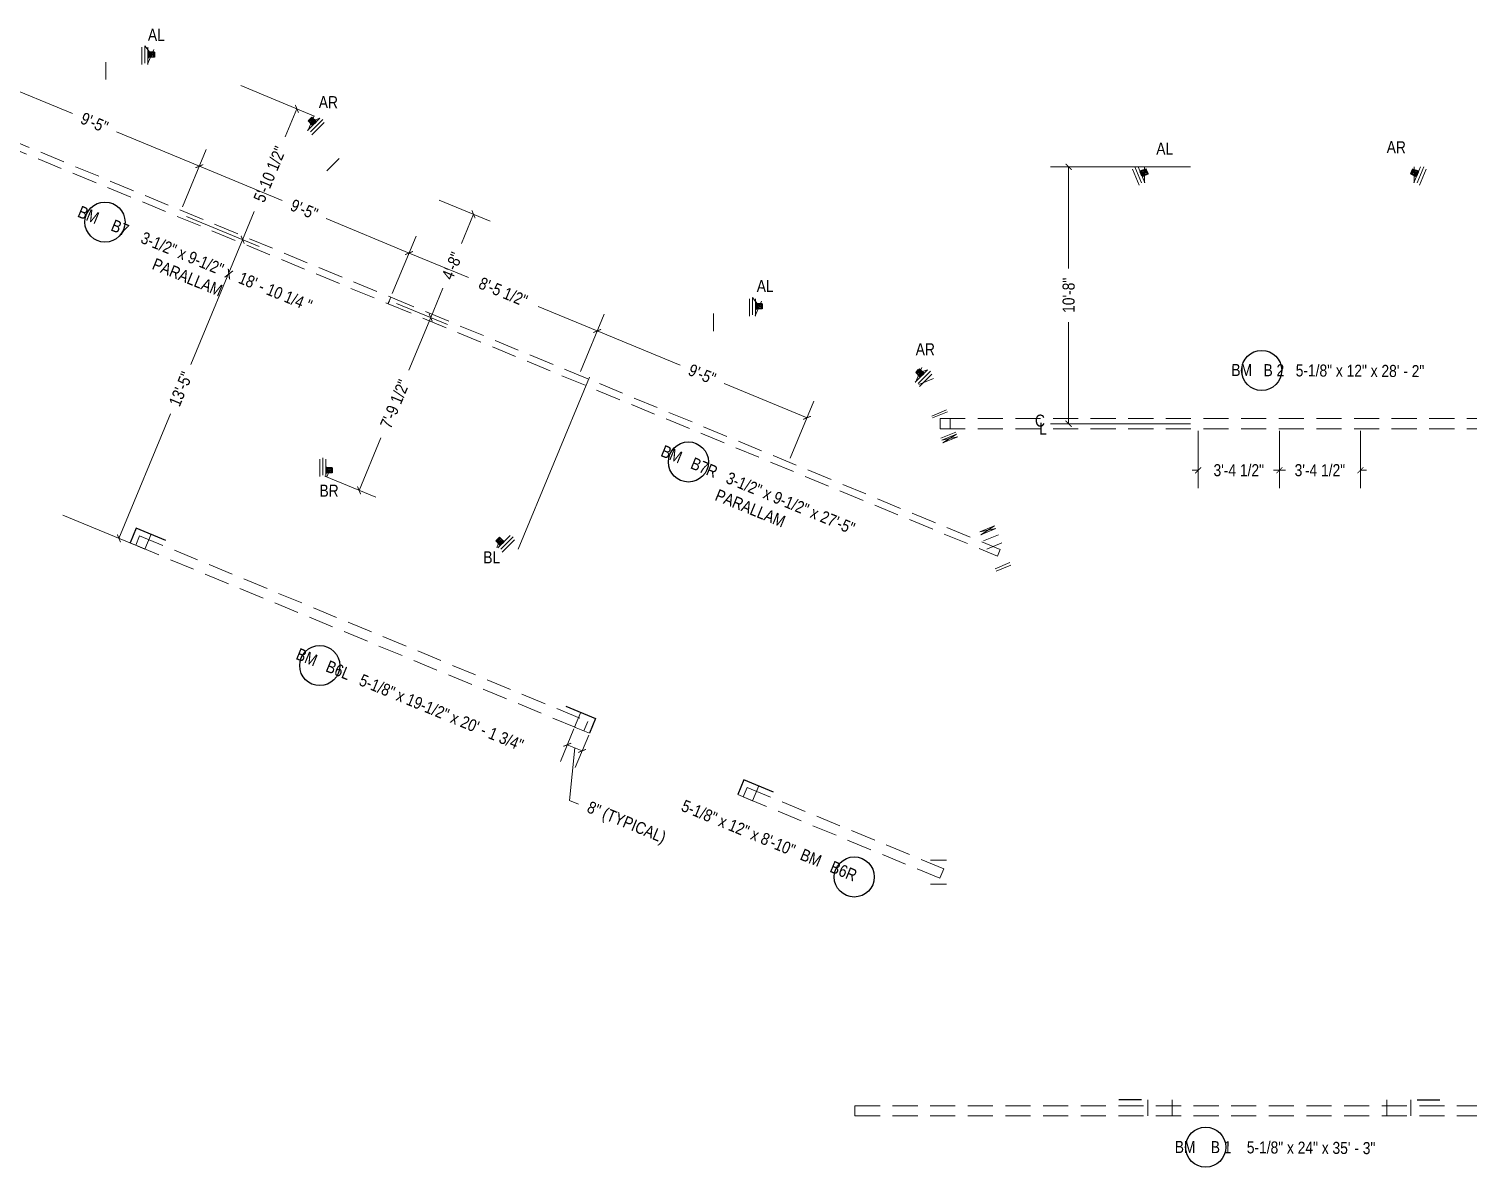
# Model space of a CAD drawing. Header units: inches. Extents: x 23376 to 25615, y 13281 to 14143.
# Drawn here: x 24205 to 24922, y 13281 to 13849 of the extents above; entities that cross this region are included whole.
import ezdxf

# ---------------------------------------------------------------- set-up
doc = ezdxf.new("R2010")
doc.units = ezdxf.units.IN
doc.header["$MEASUREMENT"] = 0
doc.linetypes.add('HIDDEN', pattern=[0.375, 0.25, -0.125])
for name, color, linetype, lineweight in [('BEAM SEAT', 7, 'Continuous', 20), ('BEAMS TEXT', 3, 'Continuous', 20), ('FLOOR BEAMS', 3, 'HIDDEN', 20), ('FOUNDATION', 7, 'Continuous', 30), ('STEEL', 5, 'Continuous', 20)]:
    doc.layers.add(name, color=color, linetype=linetype, lineweight=lineweight)
doc.layers.add('DIMENSIONS', color=3, linetype='Continuous')
doc.layers.add('DIMENSIONS @ 1', color=3, linetype='Continuous')
doc.styles.add('ARCHENTLTD', font='technical.ttf', dxfattribs={"height": 6})
doc.dimstyles.new('ARCHENTLTD', dxfattribs={"dimscale": 0.05, "dimtxt": 6, "dimasz": 3, "dimexe": 9, "dimexo": 1, "dimgap": 2.5, "dimtad": 0, "dimdec": 1, "dimzin": 1, "dimdsep": 46, "dimlunit": 4, "dimtxsty": 'ARCHENTLTD', "dimblk": 'ARCHTICK', "dimcen": 6, "dimclrd": 256, "dimclre": 256, "dimclrt": 256, "dimazin": 0, "dimtol": 1, "dimtfac": 1, "dimtdec": 1, "dimtofl": 0, "dimtmove": 1, "dimatfit": 3, "dimldrblk": 'ARCHTICK', "dimfxl": 1, "dimfrac": 2, "dimtolj": 1, "dimtzin": 0, "dimlwd": 9, "dimlwe": 9, "dimarcsym": 0})

# ---------------------------------------------------------------- blocks, each defined once
blk = doc.blocks.new('_ArchTick')
at = {"color": 0, "linetype": 'ByBlock', "const_width": 0.15}
blk.add_lwpolyline([(-0.5, -0.5), (0.5, 0.5)], dxfattribs=at)
blk = doc.blocks.new('*D17')
at = {"layer": 'DIMENSIONS', "lineweight": 9}
for p, q in [((24476.14, 13499.53), (24469.43, 13483.32)), ((24483.53, 13496.47), (24476.82, 13480.26)), ((24472.87, 13491.64), (24480.26, 13488.58)), ((24476.57, 13490.11), (24473.91, 13463.92)), ((24473.91, 13463.92), (24478.53, 13462.01))]:
    blk.add_line(p, q, dxfattribs=at)
at = {"layer": 'DIMENSIONS', "lineweight": 9, "xscale": 3, "yscale": 3, "zscale": 3}
for p, rotation in [((24472.87, 13491.64), 157.5000000000146), ((24480.26, 13488.58), 337.5000000000146)]:
    blk.add_blockref('_ArchTick', p, dxfattribs=dict(at, rotation=rotation))
at = {"layer": 'DIMENSIONS', "lineweight": 9, "insert": (24502.13, 13452.23), "char_height": 6, "attachment_point": 5, "rotation": 337.5, "style": 'ARCHENTLTD'}
blk.add_mtext('\\A1;8" (TYPICAL)', dxfattribs=at)
blk = doc.blocks.new('*D19')
at = {"layer": 'DIMENSIONS', "lineweight": 9}
for p, q in [((24827.73, 13648.11), (24827.73, 13619.45)), ((24868.1, 13648.11), (24868.1, 13619.45)), ((24827.73, 13628.45), (24824.73, 13628.45)), ((24868.1, 13628.45), (24871.1, 13628.45))]:
    blk.add_line(p, q, dxfattribs=at)
at = {"layer": 'DIMENSIONS', "lineweight": 9, "xscale": 3, "yscale": 3, "zscale": 3}
blk.add_blockref('_ArchTick', (24827.73, 13628.45), dxfattribs=at)
at = {"layer": 'DIMENSIONS', "lineweight": 9, "xscale": 3, "yscale": 3, "zscale": 3, "rotation": 180}
blk.add_blockref('_ArchTick', (24868.1, 13628.45), dxfattribs=at)
at = {"layer": 'DIMENSIONS', "lineweight": 9, "insert": (24847.91, 13628.45), "char_height": 6, "attachment_point": 5, "style": 'ARCHENTLTD'}
blk.add_mtext('\\A1;3\'-4 1/2"', dxfattribs=at)
blk = doc.blocks.new('*D20')
at = {"layer": 'DIMENSIONS', "lineweight": 9}
for p, q in [((24787.26, 13648.11), (24787.26, 13619.45)), ((24827.73, 13648.11), (24827.73, 13619.45)), ((24787.26, 13628.45), (24784.26, 13628.45)), ((24827.73, 13628.45), (24830.73, 13628.45))]:
    blk.add_line(p, q, dxfattribs=at)
at = {"layer": 'DIMENSIONS', "lineweight": 9, "xscale": 3, "yscale": 3, "zscale": 3}
blk.add_blockref('_ArchTick', (24787.26, 13628.45), dxfattribs=at)
at = {"layer": 'DIMENSIONS', "lineweight": 9, "xscale": 3, "yscale": 3, "zscale": 3, "rotation": 180}
blk.add_blockref('_ArchTick', (24827.73, 13628.45), dxfattribs=at)
at = {"layer": 'DIMENSIONS', "lineweight": 9, "insert": (24807.49, 13628.45), "char_height": 6, "attachment_point": 5, "style": 'ARCHENTLTD'}
blk.add_mtext('\\A1;3\'-4 1/2"', dxfattribs=at)
blk = doc.blocks.new('*D21')
at = {"layer": 'DIMENSIONS', "lineweight": 9}
for p, q in [((24783.51, 13779.66), (24713.72, 13779.66)), ((24722.72, 13779.66), (24722.72, 13729.1)), ((24722.72, 13651.67), (24722.72, 13702.23)), ((24783.51, 13651.67), (24713.72, 13651.67))]:
    blk.add_line(p, q, dxfattribs=at)
at = {"layer": 'DIMENSIONS', "lineweight": 9, "xscale": 3, "yscale": 3, "zscale": 3}
for p, rotation in [((24722.72, 13779.66), 90), ((24722.72, 13651.67), 270)]:
    blk.add_blockref('_ArchTick', p, dxfattribs=dict(at, rotation=rotation))
at = {"layer": 'DIMENSIONS', "lineweight": 9, "insert": (24722.72, 13715.66), "char_height": 6, "attachment_point": 5, "rotation": 90, "style": 'ARCHENTLTD'}
blk.add_mtext('\\A1;10\'-8"', dxfattribs=at)
blk = doc.blocks.new('*D34')
at = {"layer": 'DIMENSIONS', "lineweight": 9}
for p, q in [((24387.7, 13711.65), (24413.12, 13701.12)), ((24404.8, 13704.57), (24393.97, 13678.41)), ((24369.12, 13618.42), (24379.95, 13644.57)), ((24352.01, 13625.5), (24377.43, 13614.97))]:
    blk.add_line(p, q, dxfattribs=at)
at = {"layer": 'DIMENSIONS', "lineweight": 9, "xscale": 3, "yscale": 3, "zscale": 3}
for p, rotation in [((24404.8, 13704.57), 67.50000000000009), ((24369.12, 13618.42), 247.5000000000001)]:
    blk.add_blockref('_ArchTick', p, dxfattribs=dict(at, rotation=rotation))
at = {"layer": 'DIMENSIONS', "lineweight": 9, "insert": (24386.96, 13661.49), "char_height": 6, "attachment_point": 5, "rotation": 67.5, "style": 'ARCHENTLTD'}
blk.add_mtext('\\A1;7\'-9 1/2"', dxfattribs=at)
blk = doc.blocks.new('*D35')
at = {"layer": 'DIMENSIONS', "lineweight": 9}
for p, q in [((24409.03, 13763.16), (24434.45, 13752.63)), ((24426.14, 13756.07), (24420.07, 13741.43)), ((24404.8, 13704.57), (24410.87, 13719.21)), ((24387.7, 13711.65), (24413.12, 13701.12))]:
    blk.add_line(p, q, dxfattribs=at)
at = {"layer": 'DIMENSIONS', "lineweight": 9, "xscale": 3, "yscale": 3, "zscale": 3}
for p, rotation in [((24426.14, 13756.07), 67.49999999999785), ((24404.8, 13704.57), 247.4999999999978)]:
    blk.add_blockref('_ArchTick', p, dxfattribs=dict(at, rotation=rotation))
at = {"layer": 'DIMENSIONS', "lineweight": 9, "insert": (24415.47, 13730.32), "char_height": 6, "attachment_point": 5, "rotation": 67.5, "style": 'ARCHENTLTD'}
blk.add_mtext('\\A1;4\'-8"', dxfattribs=at)
blk = doc.blocks.new('*D36')
at = {"layer": 'DIMENSIONS', "lineweight": 9}
for p, q in [((24283.18, 13754.95), (24319.4, 13739.94)), ((24311.09, 13743.38), (24285.35, 13681.24)), ((24249.43, 13594.52), (24275.17, 13656.66)), ((24221.52, 13606.08), (24257.74, 13591.07))]:
    blk.add_line(p, q, dxfattribs=at)
at = {"layer": 'DIMENSIONS', "lineweight": 9, "xscale": 3, "yscale": 3, "zscale": 3}
for p, rotation in [((24311.09, 13743.38), 67.5000000000004), ((24249.43, 13594.52), 247.5000000000005)]:
    blk.add_blockref('_ArchTick', p, dxfattribs=dict(at, rotation=rotation))
at = {"layer": 'DIMENSIONS', "lineweight": 9, "insert": (24280.26, 13668.95), "char_height": 6, "attachment_point": 5, "rotation": 67.5, "style": 'ARCHENTLTD'}
blk.add_mtext('\\A1;13\'-5"', dxfattribs=at)
blk = doc.blocks.new('*D37')
at = {"layer": 'DIMENSIONS', "lineweight": 9}
for p, q in [((24310.21, 13820.2), (24346.43, 13805.2)), ((24338.12, 13808.64), (24332.31, 13794.61)), ((24283.18, 13754.95), (24319.4, 13739.94)), ((24311.09, 13743.38), (24316.9, 13757.41))]:
    blk.add_line(p, q, dxfattribs=at)
at = {"layer": 'DIMENSIONS', "lineweight": 9, "xscale": 3, "yscale": 3, "zscale": 3}
for p, rotation in [((24338.12, 13808.64), 67.49999999999899), ((24311.09, 13743.38), 247.499999999999)]:
    blk.add_blockref('_ArchTick', p, dxfattribs=dict(at, rotation=rotation))
at = {"layer": 'DIMENSIONS', "lineweight": 9, "insert": (24324.6, 13776.01), "char_height": 6, "attachment_point": 5, "rotation": 67.5, "style": 'ARCHENTLTD'}
blk.add_mtext('\\A1;5\'-10 1/2"', dxfattribs=at)
blk = doc.blocks.new('*D40')
at = {"layer": 'DIMENSIONS', "lineweight": 9}
for p, q in [((24176.63, 13803.14), (24188.44, 13831.65)), ((24185, 13823.34), (24226.31, 13806.22)), ((24289.52, 13780.04), (24248.2, 13797.16)), ((24281.15, 13759.84), (24292.96, 13788.36))]:
    blk.add_line(p, q, dxfattribs=at)
at = {"layer": 'DIMENSIONS', "lineweight": 9, "xscale": 3, "yscale": 3, "zscale": 3}
for p, rotation in [((24185, 13823.34), 157.4999999999799), ((24289.52, 13780.04), 337.4999999999798)]:
    blk.add_blockref('_ArchTick', p, dxfattribs=dict(at, rotation=rotation))
at = {"layer": 'DIMENSIONS', "lineweight": 9, "insert": (24237.26, 13801.69), "char_height": 6, "attachment_point": 5, "rotation": 337.5, "style": 'ARCHENTLTD'}
blk.add_mtext('\\A1;9\'-5"', dxfattribs=at)
blk = doc.blocks.new('*D41')
at = {"layer": 'DIMENSIONS', "lineweight": 9}
for p, q in [((24281.15, 13759.84), (24292.96, 13788.36)), ((24289.52, 13780.04), (24330.83, 13762.93)), ((24394.04, 13736.75), (24352.72, 13753.87)), ((24385.67, 13716.55), (24397.48, 13745.07))]:
    blk.add_line(p, q, dxfattribs=at)
at = {"layer": 'DIMENSIONS', "lineweight": 9, "xscale": 3, "yscale": 3, "zscale": 3}
for p, rotation in [((24289.52, 13780.04), 157.4999999999799), ((24394.04, 13736.75), 337.4999999999798)]:
    blk.add_blockref('_ArchTick', p, dxfattribs=dict(at, rotation=rotation))
at = {"layer": 'DIMENSIONS', "lineweight": 9, "insert": (24341.78, 13758.4), "char_height": 6, "attachment_point": 5, "rotation": 337.5, "style": 'ARCHENTLTD'}
blk.add_mtext('\\A1;9\'-5"', dxfattribs=at)
blk = doc.blocks.new('*D42')
at = {"layer": 'DIMENSIONS', "lineweight": 9}
for p, q in [((24385.67, 13716.55), (24397.48, 13745.07)), ((24394.04, 13736.75), (24423.57, 13724.52)), ((24487.81, 13697.91), (24458.28, 13710.14)), ((24479.44, 13677.71), (24491.26, 13706.22))]:
    blk.add_line(p, q, dxfattribs=at)
at = {"layer": 'DIMENSIONS', "lineweight": 9, "xscale": 3, "yscale": 3, "zscale": 3}
for p, rotation in [((24394.04, 13736.75), 157.4999999999799), ((24487.81, 13697.91), 337.4999999999798)]:
    blk.add_blockref('_ArchTick', p, dxfattribs=dict(at, rotation=rotation))
at = {"layer": 'DIMENSIONS', "lineweight": 9, "insert": (24440.92, 13717.33), "char_height": 6, "attachment_point": 5, "rotation": 337.5, "style": 'ARCHENTLTD'}
blk.add_mtext('\\A1;8\'-5 1/2"', dxfattribs=at)
blk = doc.blocks.new('*D43')
at = {"layer": 'DIMENSIONS', "lineweight": 9}
for p, q in [((24479.44, 13677.71), (24491.26, 13706.22)), ((24487.81, 13697.91), (24529.13, 13680.79)), ((24592.33, 13654.61), (24551.01, 13671.73)), ((24583.96, 13634.41), (24595.78, 13662.93))]:
    blk.add_line(p, q, dxfattribs=at)
at = {"layer": 'DIMENSIONS', "lineweight": 9, "xscale": 3, "yscale": 3, "zscale": 3}
for p, rotation in [((24487.81, 13697.91), 157.4999999999799), ((24592.33, 13654.61), 337.4999999999798)]:
    blk.add_blockref('_ArchTick', p, dxfattribs=dict(at, rotation=rotation))
at = {"layer": 'DIMENSIONS', "lineweight": 9, "insert": (24540.07, 13676.26), "char_height": 6, "attachment_point": 5, "rotation": 337.5, "style": 'ARCHENTLTD'}
blk.add_mtext('\\A1;9\'-5"', dxfattribs=at)

msp = doc.modelspace()

# ---------------------------------------------------------------- linework, layer by layer
for p, q in [((24267.14, 13836.9), (24264.48, 13837.06)), ((24263.92, 13836.81), (24263.92, 13834.56)), ((24264.05, 13836.81), (24263.92, 13836.81)), ((24264.05, 13836.6), (24264.05, 13836.81)), ((24264.06, 13836.6), (24264.06, 13834.65)), ((24264.2, 13834.65), (24264.06, 13834.65)), ((24264.33, 13834.4), (24264.09, 13834.4)), ((24264.28, 13834.54), (24264.17, 13834.54)), ((24264.19, 13836.64), (24264.19, 13834.65)), ((24264.27, 13834.54), (24267.14, 13834.54)), ((24267.14, 13834.4), (24264.29, 13834.23)), ((24264.33, 13836.91), (24267.14, 13836.91)), ((24264.33, 13836.74), (24267.14, 13836.74)), ((24264.33, 13836.35), (24264.33, 13836.62)), ((24264.33, 13834.78), (24264.33, 13836.36)), ((24264.33, 13834.61), (24264.33, 13834.8)), ((24267.14, 13834.4), (24264.33, 13834.4)), ((24264.34, 13836.64), (24264.34, 13836.75)), ((24264.34, 13834.61), (24264.34, 13834.55)), ((24264.46, 13836.43), (24264.46, 13834.82)), ((24264.93, 13836.44), (24264.93, 13834.82)), ((24266.48, 13836.43), (24266.48, 13834.82)), ((24266.95, 13836.44), (24266.95, 13834.82)), ((24267.14, 13836.91), (24267.14, 13836.52)), ((24267.14, 13836.57), (24267.14, 13834.69)), ((24267.14, 13836.36), (24267.14, 13834.95)), ((24267.14, 13834.79), (24267.14, 13834.4)), ((24343.77, 13802.64), (24344.04, 13802.92)), ((24343.77, 13802.65), (24345.53, 13800.66)), ((24345.75, 13800.66), (24343.77, 13802.64)), ((24345.87, 13800.78), (24343.88, 13802.76)), ((24344.01, 13802.88), (24345.33, 13804.21)), ((24344.15, 13803.03), (24345.15, 13804.03)), ((24344.23, 13802.84), (24345.37, 13803.99)), ((24344.56, 13802.52), (24345.7, 13803.65)), ((24345.27, 13804.14), (24345.54, 13804.42)), ((24347.46, 13802.29), (24345.44, 13804.32)), ((24345.54, 13804.42), (24347.52, 13802.44)), ((24345.54, 13804.41), (24347.67, 13802.53)), ((24345.66, 13801.41), (24346.8, 13802.55)), ((24346, 13801.08), (24347.14, 13802.22)), ((24346.04, 13800.75), (24347.45, 13802.16)), ((24346.11, 13800.44), (24347.7, 13802.03)), ((24347.26, 13802.17), (24346.14, 13801.05)), ((24346.17, 13800.69), (24347.54, 13802.06)), ((24347.37, 13802.28), (24347.24, 13802.15)), ((24347.37, 13802.29), (24347.41, 13802.33)), ((24347.45, 13802.16), (24347.54, 13802.07)), ((24347.46, 13802.29), (24347.54, 13802.22)), ((24347.52, 13802.43), (24347.69, 13802.27)), ((24345.93, 13800.86), (24345.86, 13800.78)), ((24346.15, 13801.06), (24345.95, 13800.86)), ((24346.16, 13800.68), (24346.01, 13800.53)), ((24346.01, 13800.53), (24346.11, 13800.44)), ((24759.25, 13775.14), (24758.38, 13777.22)), ((24758.71, 13777.53), (24758.48, 13777.44)), ((24758.67, 13777.25), (24758.55, 13777.19)), ((24759.29, 13775.39), (24758.55, 13777.19)), ((24761.3, 13778.59), (24758.61, 13777.67)), ((24758.71, 13777.37), (24758.61, 13777.33)), ((24759.44, 13775.4), (24758.67, 13777.25)), ((24761.3, 13778.6), (24758.71, 13777.53)), ((24758.71, 13777.37), (24761.35, 13778.47)), ((24758.8, 13777.33), (24758.77, 13777.39)), ((24758.79, 13777.33), (24758.86, 13777.16)), ((24758.85, 13777.18), (24759.46, 13775.72)), ((24759.6, 13775.69), (24758.98, 13777.18)), ((24759.37, 13775.19), (24759.25, 13775.14)), ((24759.29, 13775.39), (24759.37, 13775.19)), ((24760.04, 13775.87), (24759.42, 13777.36)), ((24759.45, 13775.73), (24759.56, 13775.47)), ((24759.57, 13775.46), (24759.61, 13775.36)), ((24759.6, 13775.36), (24762.2, 13776.43)), ((24759.67, 13775.21), (24762.26, 13776.28)), ((24762.26, 13776.29), (24759.87, 13775.12)), ((24761.47, 13776.47), (24760.86, 13777.96)), ((24761.91, 13776.64), (24761.29, 13778.14)), ((24761.45, 13778.24), (24761.3, 13778.6)), ((24762.13, 13776.59), (24761.41, 13778.33)), ((24762.05, 13776.78), (24761.51, 13778.09)), ((24762.26, 13776.28), (24762.11, 13776.64)), ((24893.2, 13776.28), (24893.35, 13776.64)), ((24893.2, 13776.29), (24895.59, 13775.12)), ((24895.79, 13775.21), (24893.2, 13776.28)), ((24895.85, 13775.36), (24893.26, 13776.43)), ((24893.33, 13776.59), (24894.05, 13778.33)), ((24893.41, 13776.78), (24893.95, 13778.09)), ((24893.55, 13776.64), (24894.17, 13778.14)), ((24893.99, 13776.47), (24894.6, 13777.96)), ((24894.01, 13778.24), (24894.16, 13778.6)), ((24896.75, 13777.37), (24894.11, 13778.47)), ((24894.16, 13778.6), (24896.75, 13777.53)), ((24894.16, 13778.59), (24896.85, 13777.67)), ((24895.42, 13775.87), (24896.04, 13777.36)), ((24895.89, 13775.46), (24895.85, 13775.36)), ((24895.86, 13775.69), (24896.47, 13777.18)), ((24896.01, 13775.73), (24895.9, 13775.47)), ((24896.61, 13777.18), (24896, 13775.72)), ((24896.02, 13775.4), (24896.79, 13777.25)), ((24896.17, 13775.39), (24896.08, 13775.19)), ((24896.08, 13775.19), (24896.21, 13775.14)), ((24896.17, 13775.39), (24896.91, 13777.19)), ((24896.21, 13775.14), (24897.07, 13777.22)), ((24896.67, 13777.33), (24896.6, 13777.16)), ((24896.66, 13777.33), (24896.69, 13777.39)), ((24896.75, 13777.53), (24896.97, 13777.44)), ((24896.75, 13777.37), (24896.85, 13777.33)), ((24896.78, 13777.25), (24896.91, 13777.19)), ((24566.73, 13711.38), (24566.73, 13709.13)), ((24566.87, 13711.38), (24566.73, 13711.38)), ((24566.87, 13711.17), (24566.87, 13711.38)), ((24566.87, 13711.17), (24566.87, 13709.22)), ((24567.01, 13709.21), (24566.87, 13709.21)), ((24567.15, 13708.97), (24566.91, 13708.97)), ((24567.09, 13709.11), (24566.98, 13709.11)), ((24567.01, 13711.21), (24567.01, 13709.21)), ((24567.09, 13709.11), (24569.95, 13709.11)), ((24569.95, 13708.97), (24567.11, 13708.8)), ((24567.15, 13711.48), (24569.95, 13711.48)), ((24567.15, 13711.31), (24569.95, 13711.31)), ((24567.15, 13710.92), (24567.15, 13711.19)), ((24567.15, 13709.35), (24567.15, 13710.93)), ((24567.15, 13709.18), (24567.15, 13709.37)), ((24569.95, 13708.97), (24567.15, 13708.97)), ((24567.16, 13711.21), (24567.16, 13711.32)), ((24567.16, 13709.18), (24567.16, 13709.12)), ((24567.27, 13711), (24567.27, 13709.39)), ((24569.95, 13711.47), (24567.3, 13711.63)), ((24567.74, 13711.01), (24567.74, 13709.39)), ((24569.3, 13711), (24569.3, 13709.39)), ((24569.77, 13711.01), (24569.77, 13709.39)), ((24569.95, 13711.48), (24569.95, 13711.09)), ((24569.95, 13711.14), (24569.95, 13709.26)), ((24569.95, 13710.93), (24569.95, 13709.52)), ((24569.95, 13709.36), (24569.95, 13708.97)), ((24646.58, 13677.21), (24646.86, 13677.49)), ((24646.58, 13677.22), (24648.35, 13675.23)), ((24648.56, 13675.23), (24646.58, 13677.21)), ((24648.68, 13675.35), (24646.7, 13677.33)), ((24646.82, 13677.45), (24648.15, 13678.78)), ((24646.97, 13677.6), (24647.96, 13678.6)), ((24647.04, 13677.41), (24648.19, 13678.56)), ((24647.38, 13677.09), (24648.52, 13678.22)), ((24648.08, 13678.71), (24648.36, 13678.99)), ((24650.28, 13676.86), (24648.25, 13678.89)), ((24648.35, 13678.98), (24650.49, 13677.1)), ((24648.36, 13678.99), (24650.34, 13677.01)), ((24648.47, 13675.98), (24649.62, 13677.12)), ((24648.75, 13675.43), (24648.67, 13675.35)), ((24648.96, 13675.63), (24648.76, 13675.43)), ((24648.81, 13675.65), (24649.95, 13676.79)), ((24648.98, 13675.25), (24648.83, 13675.1)), ((24648.83, 13675.1), (24648.92, 13675.01)), ((24648.85, 13675.32), (24650.26, 13676.73)), ((24648.93, 13675.01), (24650.52, 13676.6)), ((24650.07, 13676.74), (24648.95, 13675.62)), ((24648.98, 13675.26), (24650.36, 13676.63)), ((24650.19, 13676.85), (24650.06, 13676.72)), ((24650.18, 13676.86), (24650.23, 13676.9)), ((24650.26, 13676.73), (24650.36, 13676.64)), ((24650.28, 13676.86), (24650.35, 13676.79)), ((24650.34, 13677), (24650.51, 13676.84)), ((24352.51, 13629.53), (24352.51, 13627.28)), ((24352.65, 13629.53), (24352.52, 13629.53)), ((24352.65, 13629.32), (24352.65, 13629.53)), ((24352.65, 13629.31), (24352.65, 13627.36)), ((24352.79, 13629.36), (24352.79, 13627.36)), ((24352.93, 13629.63), (24355.73, 13629.63)), ((24352.93, 13629.46), (24355.74, 13629.46)), ((24352.93, 13629.06), (24352.93, 13629.34)), ((24352.93, 13627.49), (24352.93, 13629.07)), ((24352.94, 13629.36), (24352.94, 13629.47)), ((24353.05, 13629.15), (24353.05, 13627.54)), ((24355.74, 13629.62), (24353.08, 13629.78)), ((24353.52, 13629.16), (24353.52, 13627.54)), ((24355.08, 13629.15), (24355.08, 13627.54)), ((24355.55, 13629.16), (24355.55, 13627.54)), ((24355.73, 13629.63), (24355.73, 13629.24)), ((24355.73, 13629.08), (24355.73, 13627.67)), ((24355.74, 13629.29), (24355.74, 13627.41)), ((24352.79, 13627.36), (24352.65, 13627.36)), ((24352.93, 13627.12), (24352.69, 13627.12)), ((24352.87, 13627.26), (24352.77, 13627.26)), ((24352.87, 13627.26), (24355.74, 13627.26)), ((24355.74, 13627.12), (24352.89, 13626.95)), ((24352.93, 13627.33), (24352.93, 13627.52)), ((24355.73, 13627.12), (24352.93, 13627.12)), ((24352.94, 13627.33), (24352.94, 13627.27)), ((24355.73, 13627.5), (24355.73, 13627.12)), ((24437.25, 13593.28), (24437.52, 13593.56)), ((24437.25, 13593.29), (24439.01, 13591.3)), ((24439.23, 13591.3), (24437.25, 13593.28)), ((24439.35, 13591.42), (24437.36, 13593.4)), ((24437.49, 13593.52), (24438.81, 13594.85)), ((24437.63, 13593.67), (24438.63, 13594.67)), ((24437.71, 13593.48), (24438.85, 13594.63)), ((24438.04, 13593.16), (24439.18, 13594.29)), ((24438.75, 13594.78), (24439.02, 13595.06)), ((24440.94, 13592.93), (24438.92, 13594.96)), ((24439.02, 13595.06), (24441, 13593.08)), ((24439.02, 13595.05), (24441.15, 13593.17)), ((24439.14, 13592.05), (24440.28, 13593.19)), ((24439.42, 13591.5), (24439.34, 13591.42)), ((24439.63, 13591.7), (24439.43, 13591.5)), ((24439.48, 13591.72), (24440.62, 13592.86)), ((24439.64, 13591.32), (24439.49, 13591.17)), ((24439.49, 13591.17), (24439.59, 13591.08)), ((24439.52, 13591.39), (24440.93, 13592.8)), ((24439.59, 13591.08), (24441.18, 13592.67)), ((24440.74, 13592.81), (24439.62, 13591.69)), ((24439.65, 13591.33), (24441.02, 13592.7)), ((24440.85, 13592.92), (24440.72, 13592.79)), ((24440.85, 13592.93), (24440.89, 13592.97)), ((24440.93, 13592.8), (24441.02, 13592.71)), ((24440.94, 13592.93), (24441.02, 13592.86)), ((24441, 13593.07), (24441.17, 13592.91))]:
    msp.add_line(p, q)
for centre in [(24265.73, 13835.65), (24345.65, 13802.54), (24760.48, 13776.91), (24894.98, 13776.91), (24568.55, 13710.22), (24648.47, 13677.11), (24354.33, 13628.36), (24439.13, 13593.18)]:
    msp.add_circle(centre, 0.429)
for centre, radius, start, end in [((24264.43, 13836.7), 0.365, 81.77365, 180.80438), ((24264.11, 13834.59), 0.195, 173.14414, 264.23594), ((24264.26, 13834.56), 0.331, 184.66659, 275.27289), ((24264.46, 13836.51), 0.414, 107.9575, 168.03716), ((24264.17, 13834.66), 0.118, 179.78457, 267.42107), ((24264.32, 13836.62), 0.129, 85.34071, 167.95778), ((24264.26, 13836.61), 0.0734, 8.62532, 158.06583), ((24264.27, 13834.61), 0.0677, 263.89665, 2.0291), ((24264.32, 13836.44), 0.0923, 280.67666, 79.32334), ((24264.32, 13834.87), 0.0923, 280.67666, 79.32334), ((24264.69, 13836.4), 0.238, 9.88653, 170.11347), ((24264.69, 13834.85), 0.235, 179.49799, 0.50201), ((24265.71, 13836.8), 0.152, 200.72091, 339.27909), ((24265.71, 13834.5), 0.16, 15.82535, 158.16411), ((24266.72, 13836.4), 0.238, 9.88653, 170.11347), ((24266.72, 13834.85), 0.235, 179.49799, 0.50201), ((24267.12, 13836.44), 0.0801, 80.06052, 279.93948), ((24267.13, 13834.87), 0.085, 83.86112, 276.13888), ((24344.11, 13802.96), 0.0801, 215.06052, 54.93948), ((24344.42, 13802.71), 0.238, 144.88653, 305.11347), ((24344.86, 13801.71), 0.152, 335.72091, 114.27909), ((24345.22, 13804.08), 0.085, 218.86112, 51.13888), ((24345.52, 13803.8), 0.235, 314.49799, 135.50201), ((24345.85, 13801.27), 0.238, 144.88653, 305.11347), ((24346.47, 13803.34), 0.16, 150.82535, 293.16411), ((24346.95, 13802.37), 0.235, 314.49799, 135.50201), ((24347.2, 13802.09), 0.0923, 55.67666, 214.32334), ((24347.42, 13802.24), 0.0677, 38.89665, 137.0291), ((24347.45, 13802.14), 0.118, 314.78457, 42.42107), ((24347.54, 13802.14), 0.195, 308.14414, 39.23594), ((24347.46, 13802.27), 0.331, 319.66659, 50.27289), ((24345.83, 13800.88), 0.365, 216.77365, 315.80438), ((24345.94, 13801.03), 0.414, 242.9575, 303.03716), ((24345.96, 13800.86), 0.129, 220.34071, 302.95778), ((24346.01, 13800.82), 0.0734, 143.62532, 293.06583), ((24346.09, 13800.98), 0.0923, 55.67666, 214.32334), ((24758.7, 13777.35), 0.331, 107.22711, 197.83341), ((24758.58, 13777.26), 0.195, 118.26406, 209.35586), ((24758.66, 13777.22), 0.118, 115.07893, 202.71543), ((24758.73, 13777.3), 0.0677, 20.4709, 118.60335), ((24758.87, 13777.09), 0.0923, 303.17666, 101.82334), ((24759.21, 13777.24), 0.235, 21.99799, 203.00201), ((24759.63, 13775.62), 0.414, 214.46284, 274.5425), ((24759.68, 13775.44), 0.365, 201.69562, 300.72635), ((24759.49, 13775.45), 0.0734, 224.43417, 13.87468), ((24759.55, 13775.47), 0.129, 214.54222, 297.15929), ((24759.47, 13775.64), 0.0923, 303.17666, 101.82334), ((24759.8, 13775.81), 0.238, 212.38653, 12.61347), ((24760.02, 13777.96), 0.16, 224.33589, 6.67465), ((24760.89, 13775.84), 0.152, 43.22091, 181.77909), ((24761.08, 13778.02), 0.235, 21.99799, 203.00201), ((24761.47, 13778.16), 0.085, 106.36112, 298.63888), ((24761.68, 13776.59), 0.238, 212.38653, 12.61347), ((24762.07, 13776.71), 0.0801, 102.56052, 302.43948), ((24893.39, 13776.71), 0.0801, 237.56052, 77.43948), ((24893.78, 13776.59), 0.238, 167.38653, 327.61347), ((24893.99, 13778.16), 0.085, 241.36112, 73.63888), ((24894.37, 13778.02), 0.235, 336.99799, 158.00201), ((24894.56, 13775.84), 0.152, 358.22091, 136.77909), ((24895.44, 13777.96), 0.16, 173.32535, 315.66411), ((24895.65, 13775.81), 0.238, 167.38653, 327.61347), ((24895.78, 13775.44), 0.365, 239.27365, 338.30438), ((24895.83, 13775.62), 0.414, 265.4575, 325.53716), ((24895.91, 13775.47), 0.129, 242.84071, 325.45778), ((24895.99, 13775.64), 0.0923, 78.17666, 236.82334), ((24895.97, 13775.45), 0.0734, 166.12532, 315.56583), ((24896.25, 13777.24), 0.235, 336.99799, 158.00201), ((24896.59, 13777.09), 0.0923, 78.17666, 236.82334), ((24896.73, 13777.3), 0.0677, 61.39665, 159.5291), ((24896.75, 13777.35), 0.331, 342.16659, 72.77289), ((24896.8, 13777.22), 0.118, 337.28457, 64.92107), ((24896.88, 13777.26), 0.195, 330.64414, 61.73594), ((24566.93, 13709.16), 0.195, 173.14414, 264.23594), ((24567.08, 13709.13), 0.331, 184.66659, 275.27289), ((24567.27, 13711.08), 0.414, 107.9575, 168.03716), ((24566.99, 13709.23), 0.118, 179.78457, 267.42107), ((24567.25, 13711.27), 0.365, 81.77365, 180.80438), ((24567.14, 13711.19), 0.129, 85.34071, 167.95778), ((24567.08, 13711.18), 0.0734, 8.62532, 158.06583), ((24567.08, 13709.18), 0.0677, 263.89665, 2.0291), ((24567.13, 13711.01), 0.0923, 280.67666, 79.32334), ((24567.13, 13709.44), 0.0923, 280.67666, 79.32334), ((24567.51, 13710.97), 0.238, 9.88653, 170.11347), ((24567.51, 13709.42), 0.235, 179.49799, 0.50201), ((24568.52, 13711.37), 0.152, 200.72091, 339.27909), ((24568.53, 13709.07), 0.16, 15.82535, 158.16411), ((24569.53, 13710.97), 0.238, 9.88653, 170.11347), ((24569.53, 13709.42), 0.235, 179.49799, 0.50201), ((24569.94, 13711.01), 0.0801, 80.06052, 279.93948), ((24569.94, 13709.44), 0.085, 83.86112, 276.13888), ((24646.92, 13677.53), 0.0801, 215.06052, 54.93948), ((24647.24, 13677.28), 0.238, 144.88653, 305.11347), ((24647.67, 13676.28), 0.152, 335.72091, 114.27909), ((24648.03, 13678.65), 0.085, 218.86112, 51.13888), ((24648.33, 13678.37), 0.235, 314.49799, 135.50201), ((24648.64, 13675.45), 0.365, 216.77365, 315.80438), ((24648.67, 13675.84), 0.238, 144.88653, 305.11347), ((24648.75, 13675.6), 0.414, 242.9575, 303.03716), ((24648.78, 13675.43), 0.129, 220.34071, 302.95778), ((24648.82, 13675.39), 0.0734, 143.62532, 293.06583), ((24648.91, 13675.55), 0.0923, 55.67666, 214.32334), ((24649.29, 13677.91), 0.16, 150.82535, 293.16411), ((24649.76, 13676.94), 0.235, 314.49799, 135.50201), ((24650.02, 13676.66), 0.0923, 55.67666, 214.32334), ((24650.24, 13676.81), 0.0677, 38.89665, 137.0291), ((24650.27, 13676.71), 0.118, 314.78457, 42.42107), ((24650.36, 13676.71), 0.195, 308.14414, 39.23594), ((24650.27, 13676.84), 0.331, 319.66659, 50.27289), ((24353.06, 13629.23), 0.414, 107.9575, 168.03716), ((24353.03, 13629.42), 0.365, 81.77365, 180.80438), ((24352.92, 13629.34), 0.129, 85.34071, 167.95778), ((24352.86, 13629.33), 0.0734, 8.62532, 158.06583), ((24352.92, 13629.16), 0.0923, 280.67666, 79.32334), ((24353.29, 13629.12), 0.238, 9.88653, 170.11347), ((24354.3, 13629.52), 0.152, 200.72091, 339.27909), ((24355.32, 13629.12), 0.238, 9.88653, 170.11347), ((24355.72, 13629.16), 0.0801, 80.06052, 279.93948), ((24352.71, 13627.31), 0.195, 173.14414, 264.23594), ((24352.86, 13627.28), 0.331, 184.66659, 275.27289), ((24352.77, 13627.38), 0.118, 179.78457, 267.42107), ((24352.86, 13627.33), 0.0677, 263.89665, 2.0291), ((24352.92, 13627.59), 0.0923, 280.67666, 79.32334), ((24353.29, 13627.57), 0.235, 179.49799, 0.50201), ((24354.31, 13627.22), 0.16, 15.82535, 158.16411), ((24355.32, 13627.57), 0.235, 179.49799, 0.50201), ((24355.73, 13627.59), 0.085, 83.86112, 276.13888), ((24437.59, 13593.6), 0.0801, 215.06052, 54.93948), ((24437.9, 13593.35), 0.238, 144.88653, 305.11347), ((24438.7, 13594.72), 0.085, 218.86112, 51.13888), ((24439, 13594.44), 0.235, 314.49799, 135.50201), ((24439.95, 13593.98), 0.16, 150.82535, 293.16411), ((24440.43, 13593.01), 0.235, 314.49799, 135.50201), ((24440.94, 13592.91), 0.331, 319.66659, 50.27289), ((24438.34, 13592.35), 0.152, 335.72091, 114.27909), ((24439.31, 13591.52), 0.365, 216.77365, 315.80438), ((24439.33, 13591.91), 0.238, 144.88653, 305.11347), ((24439.42, 13591.67), 0.414, 242.9575, 303.03716), ((24439.44, 13591.5), 0.129, 220.34071, 302.95778), ((24439.49, 13591.46), 0.0734, 143.62532, 293.06583), ((24439.57, 13591.62), 0.0923, 55.67666, 214.32334), ((24440.68, 13592.73), 0.0923, 55.67666, 214.32334), ((24440.9, 13592.88), 0.0677, 38.89665, 137.0291), ((24440.93, 13592.78), 0.118, 314.78457, 42.42107), ((24441.02, 13592.78), 0.195, 308.14414, 39.23594)]:
    msp.add_arc(centre, radius, start, end)
at = {"layer": 'BEAM SEAT', "lineweight": 9}
for p, q in [((24654.5, 13655.49), (24661.89, 13658.55)), ((24659.1, 13644.4), (24666.49, 13647.46)), ((24262.4, 13589.14), (24265.46, 13596.54)), ((24255.01, 13592.21), (24262.4, 13589.14)), ((24476.52, 13500.45), (24479.58, 13507.84)), ((24483.91, 13497.39), (24476.52, 13500.45)), ((24557.82, 13466.78), (24565.21, 13463.71)), ((24565.21, 13463.71), (24568.27, 13471.11)), ((24653.91, 13434.16), (24661.91, 13434.16)), ((24653.91, 13422.16), (24661.91, 13422.16)), ((24762.22, 13306.58), (24762.22, 13314.58)), ((24774.22, 13306.58), (24774.22, 13314.58)), ((24881.23, 13306.58), (24881.23, 13314.58)), ((24893.23, 13306.58), (24893.23, 13314.58))]:
    msp.add_line(p, q, dxfattribs=at)
at = {"layer": 'BEAM SEAT', "lineweight": 30}
for p, q in [((24258.07, 13599.6), (24255.01, 13592.21)), ((24272.85, 13593.47), (24258.07, 13599.6)), ((24472.19, 13510.9), (24486.97, 13504.78)), ((24486.97, 13504.78), (24483.91, 13497.39)), ((24560.88, 13474.17), (24557.82, 13466.78)), ((24575.67, 13468.04), (24560.88, 13474.17)), ((24759.04, 13314.58), (24747.73, 13314.58)), ((24896.42, 13314.58), (24907.73, 13314.58))]:
    msp.add_line(p, q, dxfattribs=at)
at = {"layer": 'BEAM SEAT', "color": 7, "lineweight": 9}
for p, q in [((24680.29, 13593.24), (24687.68, 13596.3)), ((24686.03, 13579.38), (24693.42, 13582.44))]:
    msp.add_line(p, q, dxfattribs=at)
at = {"layer": 'BEAMS TEXT', "linetype": 'Continuous', "lineweight": 30, "ltscale": 75}
for centre in [(24242.49, 13752.17), (24818.9, 13678.2), (24533.23, 13632.58), (24349.51, 13531.09), (24615.87, 13425.72), (24791, 13291.04)]:
    msp.add_circle(centre, 10, dxfattribs=at)
at = {"layer": 'FLOOR BEAMS', "lineweight": 9, "ltscale": 50}
for p, q in [((24175.86, 13801.29), (24384.91, 13714.7)), ((24174.53, 13798.06), (24383.57, 13711.47)), ((24383.57, 13711.47), (24687.25, 13585.68)), ((24384.91, 13714.7), (24688.58, 13588.92)), ((24259.74, 13595.79), (24257.78, 13591.06)), ((24481.14, 13498.54), (24483.1, 13503.27)), ((24560.59, 13465.63), (24562.56, 13470.36)), ((24658.53, 13425.06), (24660.49, 13429.8))]:
    msp.add_line(p, q, dxfattribs=at)
at = {"layer": 'FLOOR BEAMS', "lineweight": 9}
for p, q in [((24384.91, 13714.7), (24383.57, 13711.47)), ((24616.23, 13306.58), (24616.23, 13311.71))]:
    msp.add_line(p, q, dxfattribs=at)
at = {"layer": 'FLOOR BEAMS', "color": 3, "lineweight": 9, "ltscale": 50}
for p, q in [((24658.68, 13654.23), (24996.77, 13654.23)), ((24658.68, 13654.23), (24658.68, 13649.11)), ((24658.68, 13649.11), (24996.77, 13649.11)), ((24687.25, 13585.68), (24688.58, 13588.92))]:
    msp.add_line(p, q, dxfattribs=at)
at = {"layer": 'FLOOR BEAMS', "ltscale": 50}
for p, q in [((24259.74, 13595.79), (24483.1, 13503.27)), ((24257.78, 13591.06), (24481.14, 13498.54)), ((24560.59, 13465.63), (24658.53, 13425.06)), ((24562.56, 13470.36), (24660.49, 13429.8)), ((24616.23, 13311.71), (25039.23, 13311.71)), ((24616.23, 13306.58), (25039.23, 13306.58))]:
    msp.add_line(p, q, dxfattribs=at)
at = {"layer": 'FOUNDATION', "lineweight": 9}
for p, q in [((24260.9, 13830.72), (24260.9, 13839.38)), ((24262.4, 13831.35), (24262.4, 13840)), ((24262.4, 13831.35), (24262.4, 13840)), ((24263.9, 13830.72), (24263.9, 13839.38)), ((24242.95, 13823.29), (24242.95, 13831.95)), ((24343.47, 13797.77), (24349.59, 13803.89)), ((24351.09, 13803.27), (24344.97, 13797.14)), ((24344.97, 13797.14), (24351.09, 13803.27)), ((24345.59, 13795.64), (24351.71, 13801.77)), ((24353.02, 13777.7), (24359.15, 13783.82)), ((24759.04, 13771.66), (24755.73, 13779.66)), ((24760.67, 13771.66), (24757.35, 13779.66)), ((24894.79, 13771.66), (24898.11, 13779.66)), ((24896.42, 13771.66), (24899.73, 13779.66)), ((24757.89, 13770.51), (24754.58, 13778.51)), ((24897.56, 13770.51), (24900.88, 13778.51)), ((24563.71, 13705.29), (24563.71, 13713.95)), ((24565.21, 13705.92), (24565.21, 13714.57)), ((24566.71, 13705.29), (24566.71, 13713.95)), ((24545.77, 13697.86), (24545.77, 13706.52)), ((24483.91, 13674.78), (24448.44, 13589.14)), ((24646.28, 13672.34), (24652.41, 13678.46)), ((24647.78, 13671.71), (24653.91, 13677.84)), ((24648.4, 13670.21), (24654.53, 13676.34)), ((24349.53, 13633.98), (24349.53, 13625.32)), ((24351.03, 13634.6), (24351.03, 13625.94)), ((24352.53, 13633.98), (24352.53, 13625.32)), ((24438.28, 13589.77), (24444.41, 13595.89)), ((24439.78, 13589.14), (24445.91, 13595.27)), ((24440.4, 13587.64), (24446.53, 13593.77))]:
    msp.add_line(p, q, dxfattribs=at)
at = {"layer": 'FOUNDATION', "color": 6, "lineweight": 9}
for p, q in [((24265.73, 13835.65), (24262.4, 13840)), ((24266.79, 13838.19), (24263.73, 13830.8)), ((24346.7, 13805.08), (24343.64, 13797.69)), ((24345.65, 13802.54), (24349.59, 13803.89)), ((24760.48, 13779.66), (24760.48, 13771.66)), ((24894.98, 13779.66), (24894.98, 13771.66)), ((24568.55, 13710.22), (24565.21, 13714.57)), ((24569.6, 13712.76), (24566.54, 13705.37)), ((24649.52, 13679.65), (24646.46, 13672.26)), ((24648, 13671.19), (24655.39, 13674.25)), ((24648.47, 13677.11), (24652.41, 13678.46)), ((24654.89, 13654.56), (24662.28, 13657.62)), ((24659.48, 13643.47), (24666.87, 13646.53)), ((24659.48, 13643.47), (24667.45, 13645.15)), ((24666.87, 13646.53), (24660.06, 13642.09)), ((24660.06, 13642.09), (24667.45, 13645.15)), ((24352.99, 13625.13), (24354.33, 13628.36)), ((24678.42, 13597.74), (24685.81, 13600.8)), ((24685.81, 13600.8), (24679, 13596.35)), ((24439.13, 13593.18), (24437.8, 13589.97)), ((24678.42, 13597.74), (24686.39, 13599.42)), ((24679, 13596.35), (24686.39, 13599.42)), ((24681.96, 13589.19), (24689.35, 13592.26)), ((24686.56, 13578.11), (24693.95, 13581.17))]:
    msp.add_line(p, q, dxfattribs=at)
at = {"layer": 'STEEL', "lineweight": 9}
msp.add_line((24663.68, 13654.23), (24663.68, 13649.11), dxfattribs=at)

# ---------------------------------------------------------------- texts
at = {"layer": 'BEAMS TEXT', "linetype": 'Continuous', "lineweight": 9, "char_height": 6, "attachment_point": 5, "style": 'ARCHENTLTD'}
for s, insert, rotation in [('AL \\P\\P  ', (24268.02, 13835.51), 359.6375), ('AR \\P\\P  ', (24353.75, 13801.95), 359.6375), ('AL \\P\\P  ', (24770.53, 13778.77), 359.6375), ('AR \\P\\P  ', (24885.92, 13779.49), 359.6375), ('BM    B7    3-1/2" x 9-1/2" x  18\' - 10 1/4 "\\PPARALLAM \\P\\P  ', (24281.67, 13720.06), 337.6375), ('AL \\P\\P  ', (24571.44, 13710.29), 359.6375), ('AR \\P\\P  ', (24651.22, 13678.77), 359.6375), ('BM   B 2   5-1/8" x 12" x 28\' - 2" \\P\\P  ', (24851.79, 13668.11), 359.6375), ('BM   B7R   3-1/2" x 9-1/2" x 27\'-5" \\PPARALLAM\\P\\P  ', (24562.2, 13604.91), 337.6375), ('BR \\P\\P  ', (24354.09, 13608.26), 359.6375), ('BL \\P\\P  ', (24435.17, 13575.04), 359.6375), ('BM   B6L   5-1/8" x 19-1/2" x 20\' - 1 3/4" \\P\\P  ', (24390.61, 13504.89), 337.6375), ('5-1/8" x 12" x 8\'-10"  BM   B6R \\P\\P  ', (24569.71, 13434.6), 337.6375), ('BM    B 1    5-1/8" x 24" x 35\' - 3" \\P\\P  ', (24825.5, 13280.82), 359.6375)]:
    msp.add_mtext(s, dxfattribs=dict(at, insert=insert, rotation=rotation))
at = {"layer": 'DIMENSIONS @ 1', "lineweight": 9, "char_height": 6, "width": 30.9483, "attachment_point": 1, "style": 'ARCHENTLTD'}
for s, insert in [('C', (24705.95, 13656.2)), ('L', (24707.99, 13652.24))]:
    msp.add_mtext(s, dxfattribs=dict(at, insert=insert))

# ---------------------------------------------------------------- dimensions: what is measured, and where the dimension line sits
at = {"layer": 'DIMENSIONS', "lineweight": 9}
for base, p1, p2, picture, middle in [((24289.52, 13780.04), (24176.25, 13802.21), (24280.77, 13758.92), '*D40', (24237.26, 13801.69)), ((24394.04, 13736.75), (24280.77, 13758.92), (24385.29, 13715.63), '*D41', (24341.78, 13758.4)), ((24592.33, 13654.61), (24479.06, 13676.78), (24583.58, 13633.49), '*D43', (24540.07, 13676.26))]:
    dim = msp.add_linear_dim(base=base, p1=p1, p2=p2, angle=157.5, dimstyle='ARCHENTLTD', override={"dimscale": 1, "dimtol": 0, "dimtix": 0, "dimtofl": 0, "dimtmove": 1, "dimatfit": 3}, dxfattribs=at)
    dim.commit()
    dim.dimension.update_dxf_attribs({"geometry": picture, "text_midpoint": middle})
for p1, p2, distance, picture, middle in [((24282.26, 13755.33), (24309.29, 13820.58), -31.21, '*D37', (24324.6, 13776.01)), ((24784.51, 13651.67), (24784.51, 13779.66), 61.79, '*D21', (24722.72, 13715.66)), ((24386.78, 13712.03), (24408.11, 13763.54), -19.51, '*D35', (24415.47, 13730.32)), ((24282.26, 13755.33), (24220.59, 13606.46), 31.21, '*D36', (24280.26, 13668.95)), ((24386.7762, 13712.0341), (24351.091, 13625.8824), 19.5125, '*D34', (24386.9608, 13661.4911)), ((24787.26, 13649.11), (24827.73, 13649.11), -20.66, '*D20', (24807.49, 13628.45)), ((24827.73, 13649.11), (24868.1, 13649.11), -20.66, '*D19', (24847.91, 13628.45))]:
    dim = msp.add_aligned_dim(p1=p1, p2=p2, distance=distance, dimstyle='ARCHENTLTD', override={"dimscale": 1, "dimtol": 0, "dimtix": 0, "dimtofl": 0, "dimtmove": 1, "dimatfit": 3}, dxfattribs=at)
    dim.commit()
    dim.dimension.update_dxf_attribs({"geometry": picture, "text_midpoint": middle})
dim = msp.add_linear_dim(base=(24487.81, 13697.91), p1=(24385.29, 13715.63), p2=(24479.06, 13676.78), angle=157.5, dimstyle='ARCHENTLTD', override={"dimscale": 1, "dimtol": 0, "dimtix": 0, "dimtofl": 0, "dimtmove": 1, "dimatfit": 3}, dxfattribs=at)
dim.commit()
dim.dimension.update_dxf_attribs({"geometry": '*D42', "text_midpoint": (24440.92, 13717.33), "dimtype": 160})
at = {"layer": 'DIMENSIONS @ 1', "lineweight": 9}
dim = msp.add_aligned_dim(p1=(24476.52, 13500.45), p2=(24483.91, 13497.39), distance=-9.54, text='8" (TYPICAL)', dimstyle='ARCHENTLTD', override={"dimscale": 1, "dimtol": 0, "dimtix": 0, "dimtofl": 0, "dimtmove": 1, "dimatfit": 3}, dxfattribs=at)
dim.commit()
dim.dimension.update_dxf_attribs({"geometry": '*D17', "text_midpoint": (24480.83, 13461.05)})

doc.saveas('drawing.dxf')
